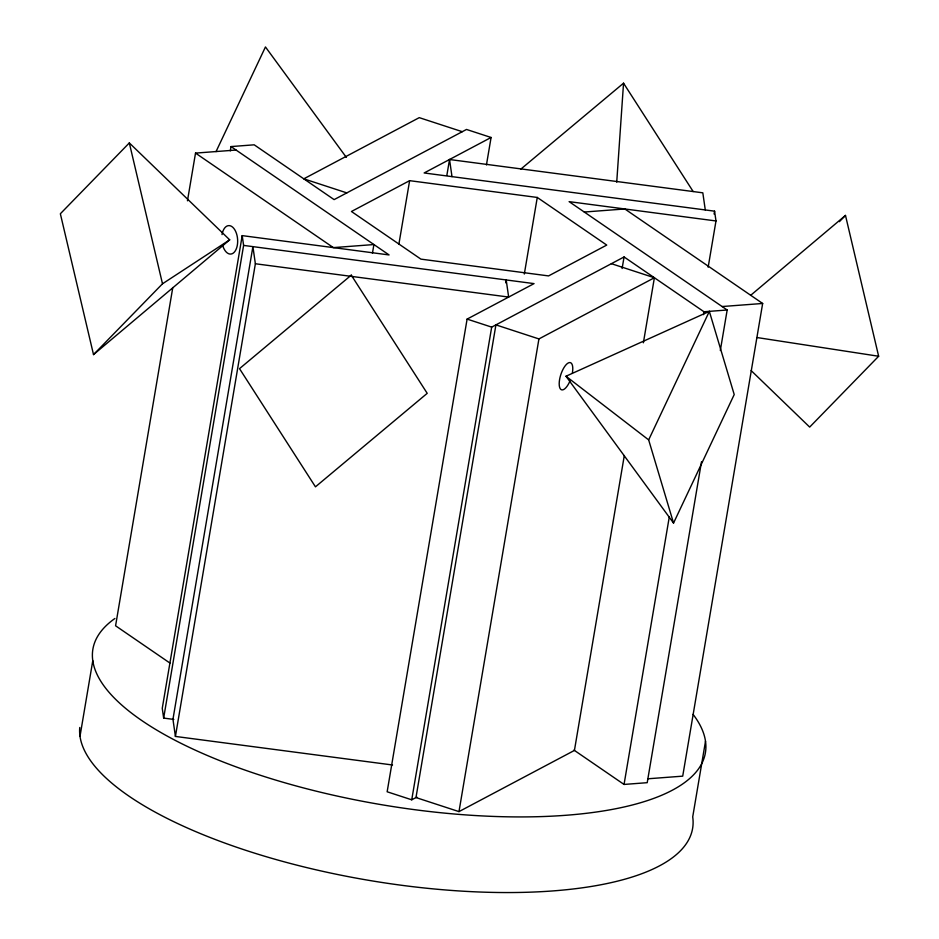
<?xml version="1.0" encoding="UTF-8"?>
<svg xmlns="http://www.w3.org/2000/svg" width="939" height="939" viewBox="0 0 939 939"><rect width="100%" height="100%" fill="white"/><g stroke="black" fill="none" stroke-linecap="round" stroke-linejoin="round"><path stroke-width="1.41" d="M616.723 182.189L623.543 83.184L520.734 169.208M80.003 736.305L92.785 660.68M172.788 287.545L115.579 625.785L169.994 663.098M187.46 200.805L195.523 153.104L236.076 150.04M230.29 150.909L231.017 146.578L254.199 144.817L334.12 199.62L466.507 129.453L491.085 137.481L486.437 164.947M231.017 146.578L389.075 254.939L242.203 235.619L162.259 708.311L163.656 718.089L173.821 719.427M163.656 718.089L243.612 245.408L242.203 235.619M175.417 736.434L255.373 263.753L252.908 246.628L172.952 719.309L175.417 736.434L392.525 764.992M372.443 253.225L373.91 244.551L333.368 247.614L195.523 153.104M398.875 244.257L409.627 180.664L537.272 197.448L606.747 245.079L548.564 275.913L420.907 259.129L351.444 211.498L409.627 180.664M446.847 175.405L449.535 159.513L702.818 192.824L705.283 209.949M243.612 245.408L534.045 283.613L467.106 319.096L387.15 791.777L411.74 799.805L416.881 797.082M411.74 799.805L491.684 327.124L624.071 256.957L703.992 311.76L727.173 309.999L720.319 350.482M505.698 282.839L506.191 279.939L508.656 297.064L255.373 263.753M524.314 274.059L537.272 197.448M538.927 338.932L495.921 324.882L415.977 797.563L458.983 811.613L538.927 338.932L654.389 277.744L643.379 342.794M622.111 268.519L624.071 256.957M624.306 455.544L574.433 750.425L458.983 811.613M714.086 214.057L714.579 211.169L424.146 172.964L491.085 137.481M708.159 267.204L715.988 220.958L714.579 211.169M701.492 461.777L647.217 782.68L624.048 784.441L669.272 517.013M703.499 314.647L703.992 311.76M584.269 212.026L624.822 208.963L762.656 303.473L682.712 776.154L647.957 778.783M705.506 741.258L692.712 816.895A310.598 105.215 9.6 0 1 389.345 883.576A310.598 105.215 9.6 0 1 79.756 727.49M216.04 151.613L265.455 46.95L346.338 157.376M673.545 523.07L648.661 439.898L709.344 311.384L734.216 394.556L673.545 523.07L565.994 376.234L709.344 311.384M129.324 142.928L60.354 213.763L93.513 354.613L229.691 239.832L129.324 142.928L162.494 283.789L93.513 354.613M839.396 221.651L845.487 215.407L878.646 356.257L809.676 427.092L751.13 370.565M750.601 295.374L845.487 215.407M162.494 283.789L229.691 239.832M722.103 306.537L762.656 303.473M715.988 220.958L569.116 201.639L727.173 309.999M757.069 337.547L878.646 356.257M462.27 131.695L419.252 117.645L303.802 178.833L346.82 192.894M611.371 263.683L654.389 277.744M467.106 319.096L491.684 327.124M573.94 750.085L624.048 784.441M565.994 376.234L648.661 439.898M623.543 83.184L693.158 191.521M449.535 159.513L451.999 176.638M693.076 714.356A310.598 105.215 9.6 0 1 384.521 805.204A310.598 105.215 9.6 0 1 114.91 618.484M222.038 234.586A14.261 7.923 85.7 0 1 233.834 228.412A14.261 7.923 85.7 0 1 235.208 250.995A14.261 7.923 85.7 0 1 222.696 245.478M569.961 381.034A14.261 5.411 -71.9 0 1 559.503 386.856A14.261 5.411 -71.9 0 1 566.1 364.731A14.261 5.411 -71.9 0 1 572.403 372.83M351.268 275.15L239.515 368.651L315.457 486.836L427.21 393.335L351.268 275.15"/></g></svg>
